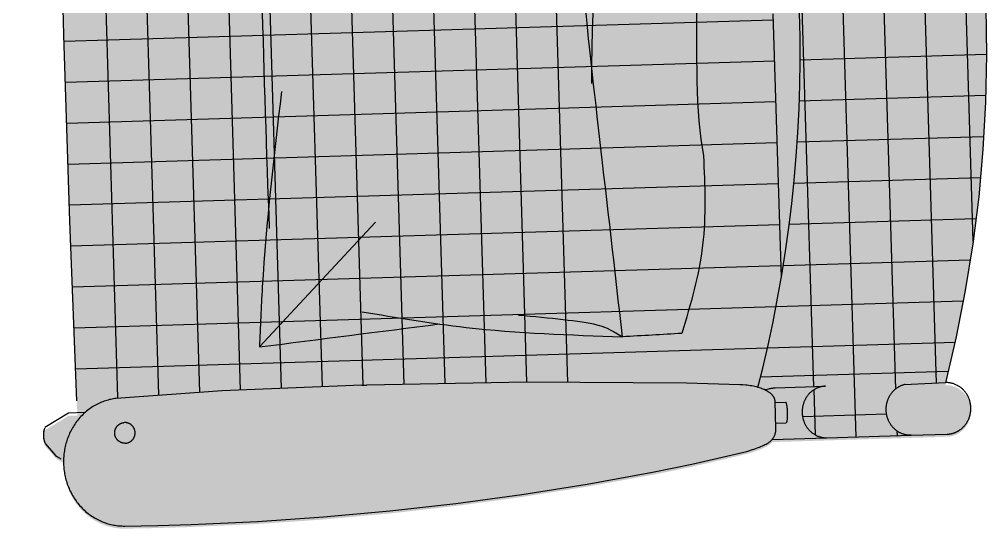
# Model space of a CAD drawing. Header units: millimetres. Extents: x -1 to 5416, y -1238 to 1407.
# Drawn here: x 390.845 to 391.595, y 1387.705 to 1388.1 of the extents above; entities that cross this region are included whole.
import ezdxf

# ---------------------------------------------------------------- set-up
doc = ezdxf.new("R2010")
doc.units = ezdxf.units.MM
doc.header["$MEASUREMENT"] = 0
doc.layers.add('A-FURN', color=32, linetype='Continuous')
doc.layers.add('ID-LF-FURN', color=32, linetype='Continuous')
doc.layers.add('H-BLOCKS', color=7, linetype='Continuous', true_color=0xffffff)

# ---------------------------------------------------------------- blocks, each defined once
blk = doc.blocks.new('SE_Ethimo_Kilt Armchair Lounge')
at = {"layer": 'H-BLOCKS'}
h = blk.add_hatch(color=256, dxfattribs=at)
h.dxf.hatch_style = 1
h.paths.add_polyline_path([(-0.38, 141.72), (-1.62, 290.32), (5.19, 290.32), (24.03, 301.02), (24.31, 301.78), (24.43, 302.13), (24.54, 302.48), (24.64, 302.83), (24.74, 303.18), (24.83, 303.54), (24.91, 303.9), (24.98, 304.26), (25.04, 304.62), (25.09, 304.98), (25.14, 305.35), (25.18, 305.71), (25.21, 306.08), (25.23, 306.44), (25.24, 306.81), (25.24, 307.17), (25.24, 307.54), (25.23, 307.9), (25.21, 308.27), (25.18, 308.63), (25.14, 309), (25.09, 309.36), (25.04, 309.72), (24.98, 310.08), (24.91, 310.44), (24.83, 310.8), (24.74, 311.16), (24.23, 313.07), (16.21, 322.97), (15.66, 323.36), (15.11, 323.75), (14.55, 324.13), (10.39, 326.77), (10.23, 331.67), (10.17, 332.79), (10.09, 333.91), (9.98, 335.03), (9.84, 336.14), (9.69, 337.26), (9.51, 338.36), (9.29, 339.53), (9.05, 340.69), (8.79, 341.84), (8.49, 342.99), (8.17, 344.13), (7.83, 345.26), (7.46, 346.39), (7.06, 347.5), (6.63, 348.64), (6.16, 349.77), (5.68, 350.88), (5.16, 351.99), (4.62, 353.09), (4.04, 354.18), (3.44, 355.25), (2.82, 356.31), (2.17, 357.36), (1.49, 358.4), (0.78, 359.41), (0.05, 360.41), (-0.71, 361.39), (-1.48, 362.35), (-2.29, 363.29), (-3.12, 364.21), (-3.96, 365.11), (-4.83, 365.98), (-5.72, 366.82), (-6.63, 367.65), (-7.55, 368.44), (-8.5, 369.21), (-9.46, 369.96), (-10.44, 370.68), (-11.42, 371.36), (-12.42, 372.01), (-13.44, 372.65), (-14.47, 373.25), (-15.5, 373.82), (-16.54, 374.36), (-17.6, 374.87), (-18.67, 375.35), (-19.72, 375.8), (-20.79, 376.22), (-21.86, 376.61), (-22.95, 376.97), (-24.01, 377.3), (-25.09, 377.6), (-26.17, 377.88), (-27.25, 378.12), (-28.31, 378.34), (-29.38, 378.52), (-30.45, 378.68), (-31.52, 378.82), (-32.56, 378.92), (-33.6, 379), (-34.64, 379.06), (-35.17, 379.08), (-35.69, 379.09), (-48.56, 379.28), (-61.43, 379.39), (-87.18, 379.41), (-138.67, 378.6), (-190.17, 376.63), (-241.62, 373.53), (-293, 369.28), (-344.26, 363.89), (-395.35, 357.38), (-446.86, 349.64), (-476.75, 344.45), (-517.53, 336.25), (-520.49, 335.57), (-523.42, 334.81), (-526.04, 334.05), (-527.35, 333.64), (-528.64, 333.2), (-529.77, 332.8), (-530.89, 332.38), (-532, 331.93), (-533.1, 331.46), (-534.03, 331.03), (-534.94, 330.59), (-535.84, 330.12), (-536.73, 329.62), (-537.08, 329.41), (-537.42, 329.19), (-537.75, 328.96), (-538.07, 328.71), (-538.39, 328.46), (-539.89, 327.17), (-582.29, 327.17), (-647.5, 327.17), (-675.46, 327.17), (-675.85, 327.17), (-676.25, 327.15), (-676.64, 327.13), (-677.03, 327.1), (-677.42, 327.07), (-677.81, 327.02), (-678.2, 326.96), (-678.58, 326.9), (-678.97, 326.83), (-679.35, 326.75), (-679.73, 326.66), (-680.11, 326.57), (-680.49, 326.46), (-680.86, 326.35), (-681.23, 326.23), (-681.6, 326.11), (-681.97, 325.97), (-682.33, 325.83), (-682.69, 325.68), (-683.05, 325.52), (-683.4, 325.36), (-683.75, 325.18), (-684.1, 325), (-684.45, 324.81), (-684.79, 324.62), (-685.13, 324.42), (-685.46, 324.21), (-685.79, 323.99), (-686.11, 323.76), (-686.44, 323.53), (-686.75, 323.29), (-687.07, 323.05), (-687.57, 322.63), (-688.05, 322.2), (-688.52, 321.75), (-688.98, 321.29), (-689.41, 320.81), (-689.84, 320.32), (-690.24, 319.82), (-690.63, 319.3), (-691.01, 318.77), (-691.36, 318.22), (-691.7, 317.67), (-692.02, 317.1), (-692.33, 316.52), (-692.61, 315.93), (-692.88, 315.33), (-693.13, 314.73), (-693.29, 314.28), (-693.45, 313.82), (-693.6, 313.36), (-693.74, 312.9), (-693.87, 312.43), (-693.98, 311.96), (-694.09, 311.49), (-694.18, 311.01), (-694.27, 310.54), (-694.34, 310.06), (-694.4, 309.58), (-694.45, 309.1), (-694.49, 308.62), (-694.52, 308.13), (-694.53, 307.65), (-694.54, 307.17), (-694.53, 306.77), (-694.52, 306.38), (-694.5, 305.98), (-694.48, 305.58), (-694.44, 305.19), (-694.4, 304.79), (-694.36, 304.4), (-694.3, 304.01), (-694.24, 303.62), (-694.17, 303.23), (-694.09, 302.85), (-694, 302.46), (-693.91, 302.08), (-693.81, 301.7), (-693.71, 301.32), (-693.59, 300.95), (-693.47, 300.57), (-693.34, 300.2), (-693.21, 299.84), (-693.07, 299.47), (-692.92, 299.11), (-692.76, 298.75), (-692.6, 298.39), (-692.43, 298.04), (-692.26, 297.69), (-692.08, 297.34), (-691.89, 297), (-691.69, 296.66), (-691.49, 296.32), (-691.28, 295.99), (-691.06, 295.66), (-690.84, 295.34), (-690.53, 294.9), (-690.2, 294.47), (-689.86, 294.05), (-689.52, 293.65), (-689.16, 293.25), (-688.79, 292.86), (-688.41, 292.48), (-688.02, 292.12), (-687.63, 291.76), (-687.22, 291.42), (-686.8, 291.09), (-686.38, 290.77), (-685.94, 290.46), (-685.5, 290.16), (-685.05, 289.88), (-684.59, 289.61), (-684.06, 289.32), (-683.53, 289.05), (-682.99, 288.79), (-682.44, 288.56), (-681.88, 288.34), (-681.32, 288.14), (-680.75, 287.96), (-680.18, 287.79), (-679.6, 287.65), (-679.02, 287.52), (-678.43, 287.42), (-677.84, 287.33), (-677.25, 287.26), (-676.65, 287.21), (-676.06, 287.18), (-675.57, 287.17), (-684.88, 251.95), (-693, 216.21), (-699.9, 180.21), (-705.55, 143.96), (-709.95, 107.52), (-713.11, 70.92), (-715, 34.19), (-715.63, -2.63), (-715, -39.45), (-713.11, -76.18), (-709.95, -112.78), (-705.55, -149.22), (-699.9, -185.47), (-693, -221.47), (-684.88, -257.21), (-675.52, -292.63), (-676.06, -292.64), (-676.65, -292.67), (-677.25, -292.72), (-677.84, -292.79), (-678.43, -292.87), (-679.02, -292.98), (-679.6, -293.11), (-680.18, -293.25), (-680.75, -293.41), (-681.32, -293.6), (-681.88, -293.8), (-682.44, -294.01), (-682.99, -294.25), (-683.53, -294.51), (-684.06, -294.78), (-684.59, -295.07), (-685.05, -295.34), (-685.5, -295.62), (-685.94, -295.92), (-686.38, -296.23), (-686.8, -296.55), (-687.22, -296.88), (-687.63, -297.22), (-688.02, -297.58), (-688.41, -297.94), (-688.79, -298.32), (-689.16, -298.71), (-689.52, -299.1), (-689.86, -299.51), (-690.2, -299.93), (-690.53, -300.36), (-690.84, -300.79), (-691.06, -301.12), (-691.28, -301.45), (-691.49, -301.78), (-691.69, -302.11), (-691.89, -302.45), (-692.08, -302.8), (-692.26, -303.14), (-692.43, -303.5), (-692.6, -303.85), (-692.76, -304.21), (-692.92, -304.57), (-693.07, -304.93), (-693.21, -305.29), (-693.34, -305.66), (-693.47, -306.03), (-693.59, -306.41), (-693.71, -306.78), (-693.81, -307.16), (-693.91, -307.54), (-694, -307.92), (-694.09, -308.31), (-694.17, -308.69), (-694.24, -309.08), (-694.3, -309.47), (-694.36, -309.86), (-694.4, -310.25), (-694.44, -310.65), (-694.48, -311.04), (-694.5, -311.44), (-694.52, -311.83), (-694.53, -312.23), (-694.54, -312.63), (-694.53, -313.11), (-694.52, -313.59), (-694.49, -314.07), (-694.45, -314.55), (-694.4, -315.04), (-694.34, -315.52), (-694.27, -315.99), (-694.18, -316.47), (-694.09, -316.95), (-693.98, -317.42), (-693.87, -317.89), (-693.74, -318.36), (-693.6, -318.82), (-693.45, -319.28), (-693.29, -319.73), (-693.13, -320.18), (-692.88, -320.79), (-692.61, -321.39), (-692.33, -321.98), (-692.02, -322.56), (-691.7, -323.13), (-691.36, -323.68), (-691.01, -324.22), (-690.63, -324.76), (-690.24, -325.27), (-689.84, -325.78), (-689.41, -326.27), (-688.98, -326.75), (-688.52, -327.21), (-688.05, -327.66), (-687.57, -328.09), (-687.07, -328.5), (-686.75, -328.75), (-686.44, -328.99), (-686.11, -329.22), (-685.79, -329.45), (-685.46, -329.66), (-685.13, -329.87), (-684.79, -330.08), (-684.45, -330.27), (-684.1, -330.46), (-683.75, -330.64), (-683.4, -330.81), (-683.05, -330.98), (-682.69, -331.14), (-682.33, -331.29), (-681.97, -331.43), (-681.6, -331.57), (-681.23, -331.69), (-680.86, -331.81), (-680.49, -331.92), (-680.11, -332.03), (-679.73, -332.12), (-679.35, -332.21), (-678.97, -332.29), (-678.58, -332.36), (-678.2, -332.42), (-677.81, -332.48), (-677.42, -332.52), (-677.03, -332.56), (-676.64, -332.59), (-676.25, -332.61), (-675.85, -332.62), (-675.46, -332.63), (-647.5, -332.63), (-582.29, -332.63), (-539.81, -332.63), (-538.7, -333.65), (-538.39, -333.92), (-538.07, -334.17), (-537.75, -334.41), (-537.42, -334.65), (-537.08, -334.87), (-536.73, -335.08), (-535.84, -335.58), (-534.94, -336.05), (-534.03, -336.49), (-533.1, -336.92), (-532, -337.39), (-530.89, -337.83), (-529.77, -338.26), (-528.64, -338.66), (-527.35, -339.09), (-526.04, -339.51), (-523.42, -340.27), (-520.49, -341.02), (-517.53, -341.7), (-476.75, -349.91), (-446.86, -355.1), (-395.35, -362.83), (-344.26, -369.35), (-293, -374.74), (-241.62, -378.99), (-190.17, -382.09), (-138.67, -384.05), (-87.18, -384.87), (-61.43, -384.85), (-48.56, -384.73), (-35.69, -384.55), (-35.17, -384.53), (-34.64, -384.52), (-33.6, -384.46), (-32.56, -384.38), (-31.52, -384.28), (-30.45, -384.14), (-29.38, -383.98), (-28.31, -383.79), (-27.25, -383.58), (-26.17, -383.33), (-25.09, -383.06), (-24.01, -382.76), (-22.95, -382.43), (-21.86, -382.07), (-20.79, -381.68), (-19.72, -381.26), (-18.67, -380.81), (-17.6, -380.33), (-16.54, -379.81), (-15.5, -379.27), (-14.47, -378.71), (-13.44, -378.1), (-12.42, -377.47), (-11.42, -376.82), (-10.44, -376.13), (-9.46, -375.41), (-8.5, -374.67), (-7.55, -373.9), (-6.63, -373.11), (-5.72, -372.28), (-4.83, -371.43), (-3.96, -370.56), (-3.12, -369.67), (-2.29, -368.75), (-1.48, -367.81), (-0.71, -366.85), (0.05, -365.87), (0.78, -364.87), (1.49, -363.86), (2.17, -362.82), (2.82, -361.77), (3.44, -360.71), (4.04, -359.64), (4.62, -358.55), (5.16, -357.44), (5.68, -356.34), (6.16, -355.22), (6.63, -354.1), (7.06, -352.96), (7.46, -351.84), (7.83, -350.72), (8.17, -349.59), (8.49, -348.45), (8.79, -347.3), (9.05, -346.14), (9.29, -344.98), (9.51, -343.82), (9.69, -342.71), (9.84, -341.6), (9.98, -340.49), (10.09, -339.37), (10.17, -338.25), (10.23, -337.13), (10.27, -336.01), (10.31, -332.58), (15.66, -328.82), (16.21, -328.42), (24.17, -318.6), (24.64, -316.97), (24.74, -316.62), (24.83, -316.26), (24.91, -315.9), (24.98, -315.54), (25.04, -315.18), (25.09, -314.82), (25.14, -314.45), (25.18, -314.09), (25.21, -313.72), (25.23, -313.36), (25.24, -312.99), (25.24, -312.63), (25.24, -312.26), (25.23, -311.9), (25.21, -311.53), (25.18, -311.17), (25.14, -310.81), (25.09, -310.44), (25.04, -310.08), (24.98, -309.72), (24.91, -309.36), (24.83, -309), (24.74, -308.64), (24.64, -308.29), (24.13, -306.54), (5.19, -295.78), (-1.61, -295.78), (0.02, -2.63)])
for p, q in [((-582.3, 325.14), (-647.52, 325.14)), ((-636.72, 321.46), (-636.72, 325.14)), ((-604.97, 325.34), (-604.97, -334.66)), ((-573.22, 287.67), (-573.22, 322.61)), ((-563.82, 307.98), (-629.03, 307.98)), ((-38, 296.91), (-37.11, 296.96)), ((-668.47, 285.44), (-668.47, -294.77)), ((-636.72, 289.02), (-636.72, -298.34)), ((-573.22, 285.34), (-573.22, -294.67)), ((-7.5, 288.29), (5.18, 288.29)), ((-114.48, 274.67), (-32.13, 278.03)), ((-532.15, 276.23), (-677.88, 276.23)), ((-382.72, 276.22), (-382.72, -285.74)), ((-350.97, 275.03), (-350.97, -284.55)), ((-319.22, 274.63), (-319.22, -284.15)), ((-287.47, 274.23), (-287.47, -283.75)), ((-255.72, 273.83), (-255.72, -283.36)), ((-223.97, 273.48), (-223.97, -283)), ((-222.85, 273.48), (-114.48, 274.67)), ((-192.22, 273.81), (-192.22, -283.34)), ((-160.47, 274.16), (-160.47, -283.69)), ((-128.72, 274.51), (-128.72, -284.04)), ((-96.97, 275.25), (-96.97, -284.77)), ((-65.22, 276.3), (-65.22, -285.82)), ((-33.47, 277.35), (-33.47, -286.88)), ((-538.23, 254), (-683.81, 254)), ((-1.35, 254), (-538.23, 254)), ((-545.85, 222.25), (-691.18, 222.25)), ((-1.08, 222.25), (-545.85, 222.25)), ((-552.45, 190.5), (-697.55, 190.5)), ((-0.81, 190.5), (-550.63, 190.5)), ((-700.22, 176.16), (-700.22, -185.48)), ((-558.03, 158.75), (-702.94, 158.75)), ((-0.55, 158.75), (-550.57, 158.75)), ((-562.59, 127), (-707.36, 127)), ((-0.35, 127), (-550.5, 127)), ((-566.12, 95.25), (-710.85, 95.25)), ((-0.27, 95.25), (-550.43, 95.25)), ((-568.7, 63.5), (-713.39, 63.5)), ((-0.18, 63.5), (-550.36, 63.5)), ((-570.32, 31.75), (-715.02, 31.75)), ((-0.09, 31.75), (-550.3, 31.75)), ((0, 0), (-550.23, 0))]:
    blk.add_line(p, q)
for points in [[(-15.81, 282.7), (-14.79, 283.25), (-13.78, 283.83), (-12.77, 284.45), (-11.77, 285.09), (-10.79, 285.76), (-9.83, 286.45), (-8.87, 287.17), (-7.93, 287.92), (-7.01, 288.7), (-6.11, 289.5), (-5.22, 290.33), (-4.35, 291.18), (-3.51, 292.05), (-2.68, 292.94), (-1.88, 293.86), (-1.1, 294.8), (-0.34, 295.76), (0.39, 296.73), (1.1, 297.73), (1.79, 298.74), (2.45, 299.77), (3.08, 300.81), (3.69, 301.86), (4.27, 302.93), (4.82, 304.01), (5.35, 305.1), (5.85, 306.2), (6.32, 307.3), (6.77, 308.42), (7.19, 309.54), (7.57, 310.65), (7.93, 311.76), (8.26, 312.88), (8.57, 314.01), (8.85, 315.14), (9.11, 316.28), (9.34, 317.43), (9.54, 318.58), (9.72, 319.67), (9.86, 320.77), (9.99, 321.87), (10.09, 322.97), (10.17, 324.08), (10.23, 325.18), (10.26, 326.29), (10.27, 327.4), (10.26, 328.52), (10.22, 329.64), (10.16, 330.76), (10.07, 331.88), (9.97, 333), (9.83, 334.11), (9.68, 335.22), (9.5, 336.33), (9.28, 337.49), (9.04, 338.65), (8.77, 339.81), (8.48, 340.96), (8.16, 342.1), (7.81, 343.23), (7.44, 344.35), (7.05, 345.47), (6.61, 346.61), (6.15, 347.73), (5.67, 348.85), (5.15, 349.95), (4.61, 351.06), (4.03, 352.15), (3.43, 353.22), (2.81, 354.28), (2.15, 355.33), (1.47, 356.36), (0.77, 357.38), (0.04, 358.38), (-0.72, 359.36), (-1.5, 360.32), (-2.3, 361.26), (-3.13, 362.18), (-3.97, 363.07), (-4.84, 363.94), (-5.73, 364.79), (-6.64, 365.62), (-7.56, 366.41), (-8.51, 367.18), (-9.47, 367.92), (-10.45, 368.64), (-11.43, 369.33), (-12.43, 369.98), (-13.45, 370.61), (-14.48, 371.22), (-15.51, 371.78), (-16.55, 372.32), (-17.61, 372.83), (-18.68, 373.32), (-19.73, 373.77), (-20.8, 374.18), (-21.88, 374.58), (-22.96, 374.94), (-24.03, 375.27), (-25.1, 375.57), (-26.18, 375.84), (-27.27, 376.09), (-28.32, 376.3), (-29.39, 376.49), (-30.46, 376.65), (-31.53, 376.78), (-32.57, 376.89), (-33.61, 376.97), (-34.66, 377.03), (-35.18, 377.04), (-35.7, 377.05), (-48.57, 377.24), (-61.44, 377.36), (-87.19, 377.38), (-138.68, 376.56), (-190.18, 374.6), (-241.64, 371.49), (-293.01, 367.25), (-344.27, 361.86), (-395.36, 355.34)], [(-395.36, 355.34), (-446.3, 347.69)], [(-446.24, 347.72), (-476.76, 342.42), (-517.55, 334.21), (-520.5, 333.53), (-523.43, 332.77), (-526.06, 332.01), (-527.36, 331.6), (-528.65, 331.17), (-529.78, 330.77), (-530.9, 330.34), (-532.01, 329.9), (-533.11, 329.43), (-534.04, 329), (-534.95, 328.56), (-535.85, 328.09), (-536.74, 327.59)], [(-675.47, 325.14), (-675.86, 325.13), (-676.26, 325.12), (-676.65, 325.1), (-677.04, 325.07), (-677.43, 325.03), (-677.82, 324.99), (-678.21, 324.93), (-678.59, 324.87), (-678.98, 324.8), (-679.36, 324.72), (-679.74, 324.63), (-680.12, 324.54), (-680.5, 324.43), (-680.87, 324.32), (-681.24, 324.2), (-681.61, 324.07), (-681.98, 323.94), (-682.34, 323.8), (-682.7, 323.65), (-683.06, 323.49), (-683.41, 323.32), (-683.77, 323.15), (-684.11, 322.97), (-684.46, 322.78), (-684.8, 322.59), (-685.14, 322.38), (-685.47, 322.17), (-685.8, 321.95), (-686.13, 321.73), (-686.45, 321.5), (-686.77, 321.26), (-687.08, 321.01), (-687.58, 320.6), (-688.06, 320.17), (-688.53, 319.72), (-688.99, 319.26), (-689.43, 318.78), (-689.85, 318.29), (-690.25, 317.78), (-690.64, 317.27), (-691.02, 316.73), (-691.37, 316.19), (-691.71, 315.63), (-692.03, 315.07), (-692.34, 314.49), (-692.62, 313.9), (-692.89, 313.3), (-693.14, 312.69), (-693.31, 312.24), (-693.46, 311.79), (-693.61, 311.33), (-693.75, 310.87), (-693.88, 310.4), (-693.99, 309.93), (-694.1, 309.46), (-694.19, 308.98), (-694.28, 308.5), (-694.35, 308.03), (-694.41, 307.55), (-694.46, 307.06), (-694.5, 306.58), (-694.53, 306.1), (-694.54, 305.62), (-694.55, 305.14)], [(-647.52, 325.14), (-675.47, 325.14)], [(-647.52, 325.14), (-647.1, 325.13), (-646.68, 325.12), (-646.26, 325.09), (-645.84, 325.06), (-645.41, 325.01), (-644.98, 324.95), (-644.55, 324.88), (-644.12, 324.8), (-643.68, 324.71), (-643.25, 324.61), (-642.81, 324.49), (-642.38, 324.37), (-641.94, 324.23), (-641.51, 324.08), (-641.07, 323.91), (-640.64, 323.73), (-640.21, 323.55), (-639.79, 323.34), (-639.36, 323.13), (-638.94, 322.9), (-638.52, 322.67), (-638.11, 322.42), (-637.7, 322.15), (-637.3, 321.88), (-636.9, 321.59), (-636.51, 321.29), (-636.12, 320.99), (-635.75, 320.67), (-635.38, 320.33), (-635.01, 319.99), (-634.66, 319.64), (-634.31, 319.28), (-633.98, 318.91), (-633.65, 318.53), (-633.33, 318.14), (-633.02, 317.74), (-632.72, 317.34), (-632.43, 316.93), (-632.15, 316.51), (-631.89, 316.08), (-631.63, 315.65), (-631.39, 315.21), (-631.15, 314.77), (-630.93, 314.32), (-630.72, 313.87), (-630.52, 313.42), (-630.33, 312.96), (-630.16, 312.5), (-629.99, 312.04), (-629.84, 311.57), (-629.7, 311.11), (-629.56, 310.64), (-629.45, 310.18), (-629.34, 309.71), (-629.24, 309.24), (-629.16, 308.78), (-629.08, 308.31), (-629.02, 307.85), (-628.96, 307.39), (-628.92, 306.94), (-628.89, 306.48), (-628.86, 306.03), (-628.85, 305.58), (-628.84, 305.14), (-628.85, 304.75), (-628.86, 304.36), (-628.88, 303.96), (-628.9, 303.56), (-628.94, 303.16), (-628.98, 302.76), (-629.03, 302.35), (-629.08, 301.95), (-629.15, 301.54), (-629.22, 301.13), (-629.3, 300.72), (-629.4, 300.31), (-629.49, 299.9), (-629.6, 299.49), (-629.72, 299.08), (-629.85, 298.68), (-629.98, 298.27), (-630.12, 297.86), (-630.28, 297.46), (-630.44, 297.05), (-630.61, 296.65), (-630.79, 296.25), (-630.98, 295.86), (-631.17, 295.47), (-631.38, 295.08), (-631.59, 294.69), (-631.82, 294.31), (-632.05, 293.94), (-632.29, 293.56), (-632.54, 293.2), (-632.79, 292.84), (-633.06, 292.48), (-633.33, 292.14), (-633.61, 291.79), (-633.89, 291.46), (-634.19, 291.13), (-634.49, 290.81), (-634.8, 290.5), (-635.11, 290.19), (-635.43, 289.89), (-635.76, 289.6), (-636.09, 289.32), (-636.43, 289.05), (-636.77, 288.78), (-637.12, 288.53), (-637.47, 288.28), (-637.82, 288.04), (-638.18, 287.82), (-638.55, 287.6), (-638.91, 287.39), (-639.28, 287.19), (-639.66, 287), (-640.03, 286.82), (-640.41, 286.64), (-640.79, 286.48), (-641.17, 286.33), (-641.55, 286.19), (-641.93, 286.05), (-642.31, 285.93), (-642.69, 285.82), (-643.08, 285.71), (-643.46, 285.62), (-643.84, 285.53), (-644.22, 285.45)], [(-539.73, 325.14), (-582.3, 325.14)], [(-563.63, 305.14), (-563.64, 305.58), (-563.65, 306.03), (-563.68, 306.48), (-563.71, 306.94), (-563.75, 307.39), (-563.81, 307.85), (-563.87, 308.31), (-563.94, 308.78), (-564.03, 309.24), (-564.13, 309.71), (-564.23, 310.18), (-564.35, 310.64), (-564.48, 311.11), (-564.63, 311.57), (-564.78, 312.04), (-564.94, 312.5), (-565.12, 312.96), (-565.31, 313.42), (-565.51, 313.87), (-565.72, 314.32), (-565.94, 314.77), (-566.18, 315.21), (-566.42, 315.65), (-566.68, 316.08), (-566.94, 316.51), (-567.22, 316.93), (-567.51, 317.34), (-567.81, 317.74), (-568.12, 318.14), (-568.44, 318.53), (-568.76, 318.91), (-569.1, 319.28), (-569.45, 319.64), (-569.8, 319.99), (-570.17, 320.33), (-570.54, 320.67), (-570.91, 320.99), (-571.3, 321.29), (-571.69, 321.59), (-572.09, 321.88), (-572.49, 322.15), (-572.9, 322.42), (-573.31, 322.67), (-573.73, 322.9), (-574.15, 323.13), (-574.57, 323.34), (-575, 323.55), (-575.43, 323.73), (-575.86, 323.91), (-576.3, 324.08), (-576.73, 324.23), (-577.17, 324.37), (-577.6, 324.49), (-578.04, 324.61), (-578.47, 324.71), (-578.91, 324.8), (-579.34, 324.88), (-579.77, 324.95), (-580.2, 325.01), (-580.63, 325.06), (-581.05, 325.09), (-581.47, 325.12), (-581.89, 325.13), (-582.3, 325.14)], [(-536.74, 327.59), (-537.09, 327.38), (-537.43, 327.16), (-537.76, 326.92), (-538.08, 326.68), (-538.4, 326.43), (-538.71, 326.16), (-539.01, 325.89), (-539.3, 325.6), (-539.58, 325.31), (-539.85, 325.01), (-540.11, 324.69), (-540.36, 324.37), (-540.6, 324.05), (-540.83, 323.71), (-541.05, 323.37), (-541.26, 323.02), (-541.45, 322.66), (-541.64, 322.3), (-541.81, 321.93), (-541.97, 321.56), (-542.12, 321.18), (-542.25, 320.79), (-542.38, 320.41), (-542.49, 320.01), (-542.58, 319.62), (-542.67, 319.22), (-542.74, 318.82), (-542.8, 318.42), (-542.85, 318.01), (-542.88, 317.6), (-542.9, 317.2), (-542.91, 316.79)], [(23.99, 311.31), (16.19, 320.93), (15.65, 321.33), (15.1, 321.72), (14.54, 322.09), (13.97, 322.46), (13.39, 322.81), (12.8, 323.15), (12.21, 323.48), (12.18, 323.49)], [(-542.91, 316.79), (-542.91, 295.56)], [(-550.89, 296.51), (-550.89, 296.51), (-550.9, 296.51), (-550.91, 296.51), (-550.91, 296.51), (-550.92, 296.51), (-550.93, 296.51), (-550.93, 296.52), (-550.94, 296.52), (-550.95, 296.52), (-550.95, 296.52), (-550.96, 296.53), (-550.97, 296.53), (-550.98, 296.53), (-550.98, 296.53), (-550.99, 296.54), (-551, 296.54), (-551, 296.55), (-551.01, 296.55), (-551.02, 296.56), (-551.02, 296.56), (-551.03, 296.57), (-551.04, 296.57), (-551.05, 296.58), (-551.05, 296.58), (-551.06, 296.59), (-551.07, 296.6), (-551.07, 296.6), (-551.08, 296.61), (-551.09, 296.62), (-551.1, 296.63), (-551.11, 296.64), (-551.13, 296.66), (-551.14, 296.68), (-551.15, 296.7), (-551.17, 296.72), (-551.18, 296.74), (-551.2, 296.77), (-551.21, 296.79), (-551.23, 296.82), (-551.24, 296.85), (-551.26, 296.87), (-551.28, 296.94), (-551.31, 297), (-551.34, 297.07), (-551.37, 297.15), (-551.4, 297.23), (-551.43, 297.31), (-551.45, 297.4), (-551.51, 297.6), (-551.56, 297.81), (-551.62, 298.05), (-551.67, 298.3), (-551.76, 298.85), (-551.85, 299.47), (-551.92, 300.13), (-551.99, 300.84), (-552.04, 301.57), (-552.1, 303.05), (-552.12, 304.51), (-552.1, 305.97), (-552.04, 307.45), (-551.99, 308.18), (-551.92, 308.89), (-551.85, 309.55), (-551.76, 310.17), (-551.67, 310.72), (-551.62, 310.97), (-551.56, 311.21), (-551.51, 311.42), (-551.45, 311.62), (-551.43, 311.71), (-551.4, 311.79), (-551.37, 311.87), (-551.34, 311.95), (-551.31, 312.02), (-551.28, 312.08), (-551.26, 312.15), (-551.24, 312.17), (-551.23, 312.2), (-551.21, 312.23), (-551.2, 312.25), (-551.18, 312.28), (-551.17, 312.3), (-551.15, 312.32), (-551.14, 312.34), (-551.13, 312.36), (-551.11, 312.38), (-551.1, 312.39), (-551.09, 312.4), (-551.08, 312.41), (-551.07, 312.42), (-551.07, 312.42), (-551.06, 312.43), (-551.05, 312.44), (-551.05, 312.44), (-551.04, 312.45), (-551.03, 312.45), (-551.02, 312.46), (-551.02, 312.46), (-551.01, 312.47), (-551, 312.47), (-551, 312.48), (-550.99, 312.48), (-550.98, 312.49), (-550.98, 312.49), (-550.97, 312.49), (-550.96, 312.49), (-550.95, 312.5), (-550.95, 312.5), (-550.94, 312.5), (-550.93, 312.5), (-550.93, 312.51), (-550.92, 312.51), (-550.91, 312.51), (-550.91, 312.51), (-550.9, 312.51), (-550.89, 312.51), (-550.89, 312.51)], [(-542.91, 312.51), (-550.89, 312.51)], [(-38.01, 312.91), (-38.25, 312.9), (-38.49, 312.89), (-38.73, 312.87), (-38.96, 312.85), (-39.2, 312.82), (-39.43, 312.78), (-39.67, 312.73), (-39.9, 312.68), (-40.06, 312.63), (-40.23, 312.59), (-40.39, 312.54), (-40.55, 312.48), (-40.71, 312.43), (-40.87, 312.37), (-41.03, 312.3), (-41.19, 312.23), (-41.35, 312.16), (-41.5, 312.09), (-41.65, 312.01), (-41.8, 311.93), (-41.95, 311.85), (-42.1, 311.76), (-42.24, 311.67), (-42.38, 311.58), (-42.59, 311.44), (-42.78, 311.29), (-42.98, 311.14), (-43.16, 310.98), (-43.35, 310.82), (-43.52, 310.65), (-43.7, 310.48), (-43.86, 310.3), (-44.02, 310.11), (-44.18, 309.92), (-44.33, 309.73), (-44.48, 309.53), (-44.61, 309.33), (-44.75, 309.12), (-44.87, 308.91), (-44.99, 308.7), (-45.1, 308.48), (-45.21, 308.25), (-45.31, 308.03), (-45.4, 307.8), (-45.48, 307.57), (-45.56, 307.33), (-45.63, 307.1), (-45.69, 306.86), (-45.75, 306.62), (-45.8, 306.38), (-45.84, 306.14), (-45.87, 305.89), (-45.9, 305.65), (-45.92, 305.4), (-45.93, 305.15), (-45.93, 304.91), (-45.93, 304.66), (-45.92, 304.42), (-45.9, 304.17), (-45.87, 303.92), (-45.84, 303.68), (-45.8, 303.44), (-45.75, 303.19), (-45.69, 302.95), (-45.63, 302.72), (-45.56, 302.48), (-45.48, 302.25), (-45.4, 302.02), (-45.31, 301.79), (-45.21, 301.56), (-45.1, 301.34), (-44.99, 301.12), (-44.87, 300.9), (-44.75, 300.69), (-44.61, 300.49), (-44.48, 300.28), (-44.33, 300.08), (-44.18, 299.89), (-44.02, 299.7), (-43.86, 299.52), (-43.7, 299.34), (-43.52, 299.16), (-43.35, 298.99), (-43.16, 298.83), (-42.98, 298.67), (-42.78, 298.52), (-42.59, 298.38), (-42.38, 298.24), (-42.2, 298.12), (-42.01, 298), (-41.82, 297.9), (-41.63, 297.79), (-41.43, 297.69), (-41.24, 297.6), (-41.03, 297.51), (-40.83, 297.43), (-40.61, 297.35), (-40.38, 297.27), (-40.15, 297.21), (-39.92, 297.14), (-39.69, 297.09), (-39.45, 297.04), (-39.21, 297), (-38.97, 296.97), (-38.73, 296.94), (-38.49, 296.92), (-38.25, 296.91), (-38, 296.91)], [(-37.98, 312.91), (-37.74, 312.9), (-37.49, 312.89), (-37.25, 312.87), (-37, 312.84), (-36.76, 312.81), (-36.52, 312.77), (-36.28, 312.71), (-36.04, 312.66), (-35.88, 312.61), (-35.72, 312.57), (-35.56, 312.52), (-35.4, 312.46), (-35.24, 312.4), (-35.08, 312.34), (-34.93, 312.28), (-34.77, 312.21), (-34.62, 312.14), (-34.47, 312.06), (-34.32, 311.99), (-34.17, 311.91), (-34.02, 311.82), (-33.88, 311.73), (-33.74, 311.65), (-33.6, 311.55), (-33.4, 311.41), (-33.2, 311.27), (-33.01, 311.12), (-32.83, 310.96), (-32.65, 310.8), (-32.47, 310.63), (-32.3, 310.45), (-32.14, 310.27), (-31.98, 310.09), (-31.82, 309.9), (-31.67, 309.71), (-31.53, 309.51), (-31.4, 309.31), (-31.27, 309.1), (-31.14, 308.89), (-31.02, 308.68), (-30.91, 308.46), (-30.81, 308.24), (-30.71, 308.01), (-30.62, 307.79), (-30.54, 307.56), (-30.46, 307.32), (-30.39, 307.09), (-30.33, 306.85), (-30.27, 306.62), (-30.22, 306.38), (-30.18, 306.13), (-30.15, 305.89), (-30.12, 305.65), (-30.11, 305.4), (-30.09, 305.16), (-30.09, 304.91)], [(25.28, 305.14), (25.27, 305.51), (25.26, 305.87), (25.24, 306.22), (25.21, 306.56), (25.17, 306.93), (25.12, 307.29), (25.07, 307.65), (25, 308.01), (24.93, 308.38), (24.84, 308.74), (24.75, 309.1), (24.65, 309.46), (24.54, 309.81), (24.43, 310.17), (24.31, 310.52), (24.18, 310.87)], [(25.23, 305.14), (25.23, 305.5), (25.21, 305.87), (25.19, 306.23), (25.17, 306.6), (25.13, 306.96), (25.08, 307.33), (25.03, 307.69), (24.97, 308.05), (24.89, 308.41), (24.82, 308.77), (24.73, 309.13), (24.63, 309.48), (24.53, 309.83), (24.42, 310.18), (24.3, 310.53), (24.18, 310.87)], [(-694.55, 305.14), (-694.55, 304.74), (-694.53, 304.34), (-694.52, 303.95), (-694.49, 303.55), (-694.46, 303.16), (-694.41, 302.76), (-694.37, 302.37), (-694.31, 301.98), (-694.25, 301.59), (-694.18, 301.2), (-694.1, 300.82), (-694.01, 300.43), (-693.92, 300.05), (-693.82, 299.67), (-693.72, 299.29), (-693.6, 298.92), (-693.48, 298.54), (-693.36, 298.17), (-693.22, 297.8), (-693.08, 297.44), (-692.93, 297.07), (-692.78, 296.71), (-692.61, 296.36), (-692.45, 296), (-692.27, 295.65), (-692.09, 295.31), (-691.9, 294.96), (-691.7, 294.62), (-691.5, 294.29), (-691.29, 293.96), (-691.07, 293.63), (-690.85, 293.3), (-690.54, 292.87), (-690.21, 292.44), (-689.87, 292.02), (-689.53, 291.61), (-689.17, 291.22), (-688.8, 290.83), (-688.42, 290.45), (-688.03, 290.09), (-687.64, 289.73), (-687.23, 289.39), (-686.81, 289.06), (-686.39, 288.74), (-685.96, 288.43), (-685.51, 288.13), (-685.06, 287.85), (-684.6, 287.58), (-684.08, 287.29), (-683.54, 287.01), (-683, 286.76), (-682.45, 286.52), (-681.89, 286.3), (-681.33, 286.1), (-680.76, 285.92), (-680.19, 285.76), (-679.61, 285.61), (-679.03, 285.49), (-678.44, 285.38), (-677.85, 285.3), (-677.26, 285.23), (-676.66, 285.18), (-676.07, 285.15), (-675.47, 285.14)], [(-582.3, 285.14), (-581.89, 285.14), (-581.47, 285.16), (-581.05, 285.18), (-580.63, 285.22), (-580.2, 285.27), (-579.77, 285.32), (-579.34, 285.39), (-578.91, 285.47), (-578.47, 285.56), (-578.04, 285.67), (-577.6, 285.78), (-577.17, 285.91), (-576.73, 286.05), (-576.3, 286.2), (-575.86, 286.37), (-575.43, 286.54), (-575, 286.73), (-574.57, 286.93), (-574.15, 287.15), (-573.73, 287.37), (-573.31, 287.61), (-572.9, 287.86), (-572.49, 288.12), (-572.09, 288.4), (-571.69, 288.68), (-571.3, 288.98), (-570.91, 289.29), (-570.54, 289.61), (-570.17, 289.94), (-569.8, 290.28), (-569.45, 290.64), (-569.1, 291), (-568.76, 291.37), (-568.44, 291.75), (-568.12, 292.14), (-567.81, 292.53), (-567.51, 292.94), (-567.22, 293.35), (-566.94, 293.77), (-566.68, 294.19), (-566.42, 294.63), (-566.18, 295.06), (-565.94, 295.51), (-565.72, 295.95), (-565.51, 296.4), (-565.31, 296.86), (-565.12, 297.32), (-564.94, 297.78), (-564.78, 298.24), (-564.63, 298.7), (-564.48, 299.17), (-564.35, 299.64), (-564.23, 300.1), (-564.13, 300.57), (-564.03, 301.03), (-563.94, 301.5), (-563.87, 301.96), (-563.81, 302.42), (-563.75, 302.88), (-563.71, 303.34), (-563.68, 303.8), (-563.65, 304.25), (-563.64, 304.69), (-563.63, 305.14)], [(-30.09, 304.91), (-30.09, 304.67), (-30.1, 304.42), (-30.12, 304.18), (-30.15, 303.94), (-30.18, 303.69), (-30.22, 303.45), (-30.27, 303.21), (-30.32, 302.97), (-30.39, 302.74), (-30.46, 302.5), (-30.53, 302.27), (-30.62, 302.04), (-30.71, 301.81), (-30.8, 301.59), (-30.91, 301.37), (-31.02, 301.15), (-31.14, 300.93), (-31.26, 300.72), (-31.39, 300.52), (-31.52, 300.31), (-31.67, 300.12), (-31.81, 299.92), (-31.97, 299.73), (-32.13, 299.55), (-32.29, 299.37), (-32.46, 299.2), (-32.64, 299.03), (-32.82, 298.86), (-33, 298.71), (-33.19, 298.55), (-33.39, 298.41), (-33.59, 298.27), (-33.73, 298.18), (-33.87, 298.09), (-34.02, 298), (-34.16, 297.91), (-34.31, 297.83), (-34.46, 297.75), (-34.62, 297.68), (-34.77, 297.61), (-34.93, 297.54), (-35.08, 297.47), (-35.24, 297.41), (-35.4, 297.35), (-35.56, 297.3), (-35.73, 297.25), (-35.89, 297.2), (-36.05, 297.16), (-36.31, 297.09), (-36.58, 297.04), (-36.85, 296.99), (-37.11, 296.96)], [(24.18, 299.41), (24.31, 299.77), (24.44, 300.14), (24.56, 300.5), (24.66, 300.86), (24.76, 301.2), (24.85, 301.56), (24.93, 301.91), (25, 302.26), (25.07, 302.63), (25.12, 302.99), (25.17, 303.35), (25.21, 303.72), (25.24, 304.07), (25.26, 304.43), (25.27, 304.78), (25.28, 305.14)], [(24.18, 299.41), (24.3, 299.75), (24.42, 300.1), (24.53, 300.45), (24.63, 300.8), (24.73, 301.15), (24.82, 301.51), (24.89, 301.87), (24.97, 302.23), (25.03, 302.59), (25.08, 302.95), (25.13, 303.31), (25.17, 303.68), (25.19, 304.04), (25.21, 304.41), (25.23, 304.77), (25.23, 305.14)], [(25.28, 305.14), (25.28, 305.14), (25.28, 305.14), (25.28, 305.14), (25.28, 305.14), (25.28, 305.14), (25.28, 305.14), (25.27, 305.14), (25.23, 305.14)], [(-542.91, 296.51), (-550.89, 296.51)], [(-542.91, 295.56), (-542.91, 295.44), (-542.9, 295.31), (-542.89, 295.19), (-542.89, 295.06), (-542.87, 294.93), (-542.86, 294.81), (-542.84, 294.68), (-542.82, 294.56), (-542.8, 294.44), (-542.78, 294.32), (-542.75, 294.2), (-542.72, 294.08), (-542.69, 293.96), (-542.66, 293.84), (-542.62, 293.73), (-542.59, 293.61), (-542.54, 293.47), (-542.49, 293.33), (-542.44, 293.2), (-542.38, 293.06), (-542.32, 292.93), (-542.26, 292.8), (-542.2, 292.67), (-542.13, 292.54), (-542, 292.29), (-541.86, 292.06), (-541.72, 291.82), (-541.56, 291.6), (-541.36, 291.32), (-541.15, 291.04), (-540.93, 290.78), (-540.71, 290.52), (-540.48, 290.28), (-540.25, 290.05), (-540.02, 289.82), (-539.78, 289.59), (-539.47, 289.33), (-539.16, 289.07), (-538.85, 288.82), (-538.53, 288.57), (-538.21, 288.34), (-537.88, 288.12), (-537.56, 287.9), (-537.22, 287.69), (-536.83, 287.45), (-536.43, 287.22), (-536.02, 286.99), (-535.61, 286.77), (-534.79, 286.36), (-533.96, 285.97), (-533, 285.56), (-532.04, 285.18), (-531.07, 284.83), (-530.09, 284.5), (-528.87, 284.13), (-527.64, 283.79), (-526.4, 283.48), (-525.15, 283.2), (-524.02, 282.98), (-522.87, 282.77), (-521.73, 282.59), (-520.58, 282.42), (-518.28, 282.16), (-515.97, 281.98), (-474.52, 279.65), (-350.72, 275.02), (-226.85, 273.48)], [(5.18, 288.29), (23.99, 298.97)], [(-715.65, -4.66), (-715.01, 32.16), (-713.12, 68.89), (-709.96, 105.49), (-705.56, 141.93), (-699.91, 178.17), (-693.02, 214.18), (-684.89, 249.91), (-675.53, 285.34)], [(-643.46, 285.62), (-675.47, 285.14)], [(-543.18, 285.16), (-582.3, 285.14)], [(-535.21, 286.57), (-535.87, 286.38), (-537.11, 286.06), (-538.37, 285.78), (-538.97, 285.66), (-539.58, 285.55), (-540.19, 285.45), (-540.8, 285.37), (-541.4, 285.3), (-541.99, 285.24), (-542.59, 285.19), (-543.18, 285.16)], [(-529.87, 284.44), (-534.06, 269.73), (-538.79, 251.87), (-543.2, 233.93), (-547.29, 215.91), (-551.06, 197.82), (-554.5, 179.66), (-557.62, 161.43), (-560.41, 143.14), (-562.88, 124.8), (-565.02, 106.42), (-566.84, 87.98), (-568.32, 69.51), (-569.48, 51.01), (-570.31, 32.47), (-570.8, 13.91), (-570.97, -4.66)], [(-32.13, 278.03), (-31.09, 278.13)], [(-31.09, 278.13), (-30.06, 278.26)], [(-30.06, 278.26), (-29, 278.41)], [(-29, 278.41), (-27.94, 278.59)], [(-27.94, 278.59), (-26.89, 278.8)], [(-26.89, 278.8), (-25.84, 279.04)], [(-25.84, 279.04), (-24.77, 279.3), (-23.7, 279.6)], [(-23.7, 279.6), (-22.65, 279.92), (-21.6, 280.26)], [(-21.6, 280.26), (-20.53, 280.64), (-19.47, 281.05)], [(-19.47, 281.05), (-18.42, 281.49), (-17.38, 281.95)], [(-17.38, 281.95), (-16.33, 282.45), (-15.3, 282.98)], [(-1.56, 279.01), (-0.39, 139.68), (0.01, -4.66)], [(-222.85, 273.48), (-226.85, 273.48)], [(-222.85, 273.48), (-226.85, 273.48)], [(-550.22, -4.66), (-550.65, 199.77)], [(0.01, -4.66), (-1.62, -297.81)]]:
    blk.add_lwpolyline(points)
blk = doc.blocks.new('*U36')
at = {"layer": 'H-BLOCKS'}
h = blk.add_hatch(color=256, dxfattribs=at)
h.dxf.hatch_style = 1
edge = h.paths.add_edge_path()
edge.add_spline(control_points=[(0.02389, -0.06262), (-0.08392, -0.05837), (-0.13439, -0.04391), (-0.17391, -0.0474)], knot_values=[0.231672, 0.231672, 0.231672, 0.231672, 0.473656, 0.473656, 0.473656, 0.473656], degree=3, periodic=0)
edge.add_spline(control_points=[(-0.17391, -0.0474), (-0.17163, -0.0516), (-0.16871, -0.06815), (-0.16579, -0.0847)], knot_values=[0, 0, 0, 0, 0.078145, 0.078145, 0.078145, 0.078145], degree=3, periodic=0)
edge.add_spline(control_points=[(-0.16579, -0.0847), (-0.16745, -0.11262), (-0.16877, -0.12716), (-0.16855, -0.13393)], knot_values=[0.363931, 0.363931, 0.363931, 0.363931, 0.423703, 0.423703, 0.423703, 0.423703], degree=3, periodic=0)
edge.add_spline(control_points=[(-0.16854, -0.13384), (-0.17028, -0.15383), (-0.1737, -0.19329), (-0.17763, -0.23271), (-0.17956, -0.25217)], knot_values=[0, 0, 0, 0, 0.060184, 0.118837, 0.118837, 0.118837, 0.118837], degree=3, periodic=0)
edge.add_line((-0.17956, -0.25217), (-0.15462, -0.24862))
edge.add_spline(control_points=[(-0.15462, -0.24862), (-0.0698, -0.25216), (0.01516, -0.2519), (0.10013, -0.25147)], knot_values=[0.108062, 0.108062, 0.108062, 0.108062, 0.362818, 0.362818, 0.362818, 0.362818], degree=3, periodic=0)
edge.add_spline(control_points=[(0.10013, -0.25147), (0.11515, -0.25338), (0.1416, -0.25637), (0.16816, -0.25825), (0.17961, -0.25906)], knot_values=[0.067976, 0.067976, 0.067976, 0.067976, 0.113401, 0.147843, 0.147843, 0.147843, 0.147843], degree=3, periodic=0)
edge.add_spline(control_points=[(0.17961, -0.25906), (0.17624, -0.22435), (0.17287, -0.18963), (0.1695, -0.15492)], knot_values=[0, 0, 0, 0, 0.104637, 0.104637, 0.104637, 0.104637], degree=3, periodic=0)
edge.add_spline(control_points=[(0.1695, -0.15492), (0.17036, -0.14982), (0.17588, -0.11497), (0.17814, -0.07969), (0.18007, -0.04957)], knot_values=[0.045196, 0.045196, 0.045196, 0.045196, 0.060717, 0.151107, 0.151107, 0.151107, 0.151107], degree=3, periodic=0)
edge.add_spline(control_points=[(0.18007, -0.04957), (0.12715, -0.05381), (0.06571, -0.05928), (0.02389, -0.06262)], knot_values=[0.166377, 0.166377, 0.166377, 0.166377, 0.293159, 0.293159, 0.293159, 0.293159], degree=3, periodic=0)
edge = h.paths.add_edge_path()
edge.add_spline(control_points=[(0.02389, -0.06262), (0.06571, -0.05928), (0.12715, -0.05381), (0.18007, -0.04957)], knot_values=[0.166377, 0.166377, 0.166377, 0.166377, 0.293159, 0.293159, 0.293159, 0.293159], degree=3, periodic=0)
edge.add_spline(control_points=[(0.18007, -0.04957), (0.17981, -0.03811), (0.17956, -0.02664), (0.17917, -0.01519)], knot_values=[0.116749, 0.116749, 0.116749, 0.116749, 0.151107, 0.151107, 0.151107, 0.151107], degree=3, periodic=0)
edge.add_spline(control_points=[(0.17917, -0.01519), (0.16247, -0.00968), (0.12932, 0.00107), (0.09445, 0.00057), (0.07715, 0.00033)], knot_values=[0, 0, 0, 0, 0.052319, 0.103836, 0.103836, 0.103836, 0.103836], degree=3, periodic=0)
edge.add_spline(control_points=[(0.07715, 0.00033), (0.0414, -0.00538), (-0.01487, 0.00056), (-0.06569, 0.00033)], knot_values=[0.18139, 0.18139, 0.18139, 0.18139, 0.374151, 0.374151, 0.374151, 0.374151], degree=3, periodic=0)
edge.add_spline(control_points=[(-0.06569, 0.00033), (-0.08378, -0.00146), (-0.10188, -0.00178), (-0.11977, -0.00356)], knot_values=[0, 0, 0, 0, 0.054053, 0.054053, 0.054053, 0.054053], degree=3, periodic=0)
edge.add_spline(control_points=[(-0.11977, -0.00356), (-0.1234, -0.00392), (-0.13841, -0.00567), (-0.15323, -0.00888), (-0.16447, -0.01149)], knot_values=[0.054053, 0.054053, 0.054053, 0.054053, 0.065004, 0.099522, 0.099522, 0.099522, 0.099522], degree=3, periodic=0)
edge.add_spline(control_points=[(-0.16447, -0.01149), (-0.168, -0.02756), (-0.17151, -0.04339), (-0.17391, -0.0474)], knot_values=[0.001613, 0.001613, 0.001613, 0.001613, 0.078145, 0.078145, 0.078145, 0.078145], degree=3, periodic=0)
edge.add_spline(control_points=[(-0.17391, -0.0474), (-0.13439, -0.04391), (-0.08392, -0.05837), (0.02389, -0.06262)], knot_values=[0.231672, 0.231672, 0.231672, 0.231672, 0.473656, 0.473656, 0.473656, 0.473656], degree=3, periodic=0)
at = {"extrusion": (0, 0, -1)}
for p, q in [((-0.17391, -0.0474), (-0.07618, -0.01566)), ((-0.17391, -0.0474), (-0.07758, -0.08318)), ((-0.15905, -0.21083), (-0.14812, -0.15645)), ((0.17961, -0.25906), (0.10974, -0.19003)), ((-0.17956, -0.25217), (-0.15905, -0.21083)), ((-0.17956, -0.25217), (-0.08167, -0.23823))]:
    blk.add_line(p, q, dxfattribs=at)
for points in [[(-0.1199, -0.00358), (-0.06064, 0.00676), (0.02781, -0.00756), (0.07716, 0.00033)], [(-0.16447, -0.01149), (-0.168, -0.02756), (-0.17151, -0.04339), (-0.17391, -0.0474)], [(0.17917, -0.01519), (0.17956, -0.02664), (0.17981, -0.03811), (0.18007, -0.04957)], [(-0.17391, -0.0474), (-0.13322, -0.04381), (-0.08093, -0.05924), (0.03361, -0.06297)], [(-0.16579, -0.0847), (-0.16871, -0.06815), (-0.17163, -0.0516), (-0.17391, -0.0474)], [(0.18007, -0.04957), (0.10587, -0.05552), (0.01491, -0.06388), (-0.01522, -0.0654)], [(-0.16855, -0.13393), (-0.16877, -0.12716), (-0.16745, -0.11262), (-0.16579, -0.0847)], [(-0.15462, -0.24862), (-0.06602, -0.25232), (0.02274, -0.25187), (0.11149, -0.25142)]]:
    blk.add_open_spline(points, degree=3)
for points, knots in [([(-0.06569, 0.00033), (-0.08745, -0.00183), (-0.12078, -0.00185), (-0.15323, -0.00888), (-0.16447, -0.01149)], [0, 0, 0, 0, 0.06500412, 0.09952201, 0.09952201, 0.09952201, 0.09952201]), ([(0.07715, 0.00033), (0.09445, 0.00057), (0.12932, 0.00107), (0.16247, -0.00968), (0.17917, -0.01519)], [0, 0, 0, 0, 0.0515172, 0.1038359, 0.1038359, 0.1038359, 0.1038359]), ([(0.16573, -0.10915), (0.16789, -0.09133), (0.171, -0.06574), (0.17507, -0.05749), (0.18007, -0.04957)], [0, 0, 0, 0, 0.0833008, 0.1196369, 0.1196369, 0.1196369, 0.1196369])]:
    blk.add_open_spline(points, degree=3, knots=knots)
for points in [[(0.16109, -0.19934), (0.17191, -0.1396), (0.18007, -0.04957)], [(-0.17956, -0.25217), (-0.17387, -0.19379), (-0.16854, -0.13384)], [(0.17961, -0.25906), (0.16949, -0.15485)], [(0.0328, -0.24193), (0.14527, -0.25642), (0.17961, -0.25906)]]:
    blk.add_spline(points, degree=3)

msp = doc.modelspace()

# ---------------------------------------------------------------- block references
at = {"layer": 'A-FURN', "xscale": 1.344384821627024, "yscale": 1.344384821627024, "zscale": 1.344384821627024, "rotation": 271.7292311917613}
msp.add_blockref('*U36', (391.37202, 1388.09776), dxfattribs=at)
at = {"layer": 'ID-LF-FURN', "xscale": 0.001, "yscale": 0.001, "zscale": 0.001, "rotation": 181.7292311917613}
msp.add_blockref('SE_Ethimo_Kilt Armchair Lounge', (390.87956, 1388.08289), dxfattribs=at)

doc.saveas('drawing.dxf')
